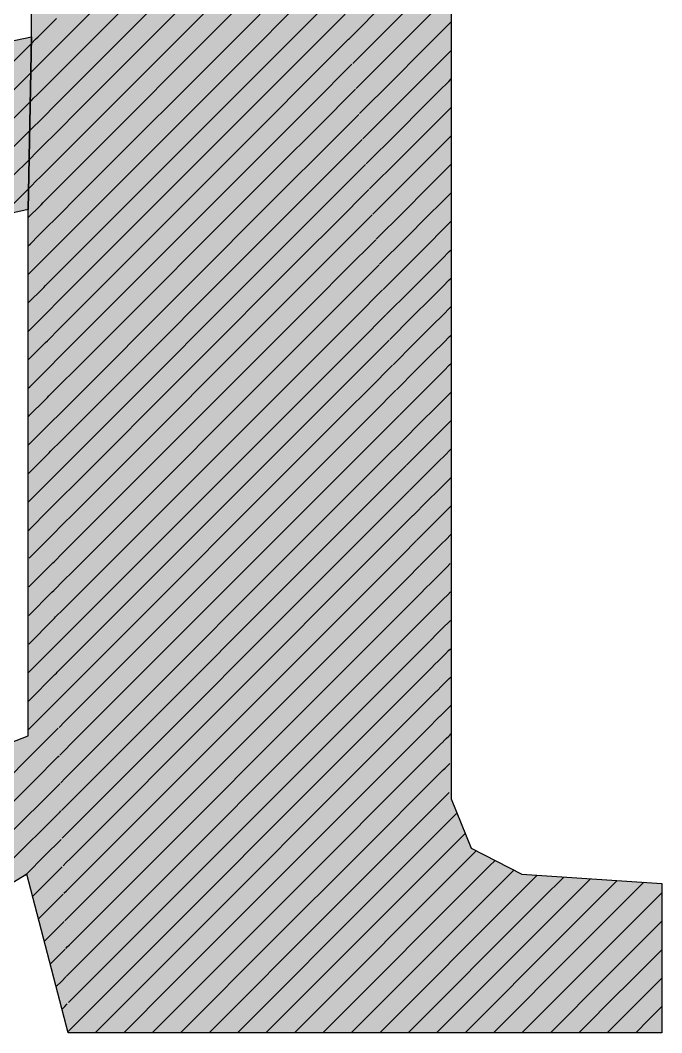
# Model space of a CAD drawing. Extents: x -15895 to 12929, y -2522 to 15173.
# Drawn here: x -8955.32 to -8947.34, y 11082.2 to 11094.78 of the extents above; entities that cross this region are included whole.
import ezdxf

# ---------------------------------------------------------------- set-up
doc = ezdxf.new("R2010")
doc.units = 0
doc.layers.add('MTH-CARIMBO-TXT1', color=1, linetype='Continuous')

msp = doc.modelspace()

# ---------------------------------------------------------------- linework, layer by layer
at = {"layer": 'MTH-CARIMBO-TXT1', "linetype": 'Continuous'}
for p, q in [((-8954.589, 11094.725), (-8953.018, 11096.295)), ((-8954.593, 11094.367), (-8952.942, 11096.018)), ((-8954.597, 11094.01), (-8952.867, 11095.74)), ((-8954.6, 11093.652), (-8952.791, 11095.462)), ((-8954.604, 11093.295), (-8952.715, 11095.184)), ((-8952.563, 11094.629), (-8951.969, 11095.224)), ((-8951.852, 11094.633), (-8951.322, 11095.163)), ((-8950.742, 11094.682), (-8950.355, 11095.07)), ((-8951.228, 11094.55), (-8950.769, 11095.009)), ((-8950.341, 11094.73), (-8950.128, 11094.942)), ((-8954.608, 11092.938), (-8952.639, 11094.907)), ((-8952.487, 11094.351), (-8951.91, 11094.928)), ((-8951.793, 11094.338), (-8951.28, 11094.852)), ((-8955.097, 11094.57), (-8954.871, 11094.796)), ((-8954.866, 11094.447), (-8954.589, 11094.725)), ((-8951.186, 11094.238), (-8950.742, 11094.682)), ((-8950.716, 11094.355), (-8950.341, 11094.73)), ((-8950.123, 11094.595), (-8949.996, 11094.721)), ((-8949.996, 11094.721), (-8949.964, 11094.754)), ((-8955.129, 11094.538), (-8955.097, 11094.57)), ((-8954.612, 11092.58), (-8952.563, 11094.629)), ((-8952.412, 11094.073), (-8951.852, 11094.633)), ((-8950.328, 11094.389), (-8950.123, 11094.595)), ((-8955.858, 11093.809), (-8955.184, 11094.483)), ((-8955.179, 11094.488), (-8955.129, 11094.538)), ((-8955.087, 11094.227), (-8954.866, 11094.447)), ((-8951.735, 11094.043), (-8951.238, 11094.54)), ((-8951.238, 11094.54), (-8951.228, 11094.55)), ((-8954.862, 11094.098), (-8954.593, 11094.367)), ((-8954.616, 11092.223), (-8952.487, 11094.351)), ((-8952.336, 11093.796), (-8951.793, 11094.338)), ((-8951.144, 11093.927), (-8950.716, 11094.355)), ((-8950.689, 11094.028), (-8950.328, 11094.389)), ((-8950.117, 11094.247), (-8949.995, 11094.368)), ((-8949.995, 11094.368), (-8949.964, 11094.4)), ((-8955.167, 11094.147), (-8955.118, 11094.196)), ((-8955.118, 11094.196), (-8955.087, 11094.227)), ((-8951.676, 11093.748), (-8951.196, 11094.229)), ((-8950.315, 11094.049), (-8950.117, 11094.247)), ((-8955.746, 11093.567), (-8955.19, 11094.123)), ((-8955.184, 11094.129), (-8955.167, 11094.147)), ((-8955.077, 11093.883), (-8954.862, 11094.098)), ((-8954.62, 11091.865), (-8952.412, 11094.073)), ((-8954.858, 11093.748), (-8954.597, 11094.01)), ((-8952.26, 11093.518), (-8951.735, 11094.043)), ((-8951.103, 11093.615), (-8950.689, 11094.028)), ((-8950.663, 11093.701), (-8950.315, 11094.049)), ((-8950.111, 11093.899), (-8949.994, 11094.016)), ((-8949.994, 11094.016), (-8949.964, 11094.046)), ((-8955.186, 11093.774), (-8955.154, 11093.806)), ((-8955.154, 11093.806), (-8955.106, 11093.853)), ((-8955.106, 11093.853), (-8955.077, 11093.883)), ((-8951.618, 11093.453), (-8951.154, 11093.917)), ((-8950.301, 11093.709), (-8950.111, 11093.899)), ((-8955.635, 11093.325), (-8955.197, 11093.763)), ((-8955.197, 11093.763), (-8955.186, 11093.774)), ((-8955.066, 11093.54), (-8954.858, 11093.748)), ((-8954.623, 11091.508), (-8952.336, 11093.796)), ((-8952.184, 11093.24), (-8951.676, 11093.748)), ((-8951.061, 11093.303), (-8950.663, 11093.701)), ((-8950.636, 11093.374), (-8950.301, 11093.709)), ((-8949.993, 11093.664), (-8949.964, 11093.693)), ((-8954.854, 11093.399), (-8954.6, 11093.652)), ((-8951.559, 11093.158), (-8951.112, 11093.606)), ((-8950.288, 11093.369), (-8950.105, 11093.551)), ((-8950.105, 11093.551), (-8949.993, 11093.664)), ((-8955.187, 11093.419), (-8955.141, 11093.465)), ((-8955.141, 11093.465), (-8955.095, 11093.511)), ((-8955.095, 11093.511), (-8955.066, 11093.54)), ((-8954.627, 11091.151), (-8952.26, 11093.518)), ((-8952.108, 11092.962), (-8951.618, 11093.453)), ((-8955.523, 11093.083), (-8955.203, 11093.403)), ((-8955.203, 11093.403), (-8955.187, 11093.419)), ((-8955.056, 11093.197), (-8954.854, 11093.399)), ((-8951.019, 11092.991), (-8950.636, 11093.374)), ((-8950.609, 11093.047), (-8950.288, 11093.369)), ((-8950.099, 11093.204), (-8949.992, 11093.311)), ((-8949.992, 11093.311), (-8949.964, 11093.339)), ((-8955.084, 11093.169), (-8955.056, 11093.197)), ((-8954.85, 11093.049), (-8954.604, 11093.295)), ((-8954.631, 11090.793), (-8952.184, 11093.24)), ((-8951.501, 11092.863), (-8951.07, 11093.294)), ((-8950.274, 11093.029), (-8950.099, 11093.204)), ((-8955.209, 11093.043), (-8955.189, 11093.064)), ((-8955.189, 11093.064), (-8955.129, 11093.124)), ((-8955.129, 11093.124), (-8955.084, 11093.169)), ((-8955.045, 11092.854), (-8954.85, 11093.049)), ((-8952.033, 11092.685), (-8951.559, 11093.158)), ((-8950.977, 11092.679), (-8950.609, 11093.047)), ((-8955.412, 11092.841), (-8955.209, 11093.043)), ((-8954.846, 11092.7), (-8954.608, 11092.938)), ((-8954.635, 11090.436), (-8952.108, 11092.962)), ((-8951.442, 11092.568), (-8951.028, 11092.983)), ((-8950.583, 11092.72), (-8950.274, 11093.029)), ((-8950.094, 11092.856), (-8949.99, 11092.959)), ((-8949.99, 11092.959), (-8949.964, 11092.986)), ((-8955.116, 11092.783), (-8955.073, 11092.827)), ((-8955.073, 11092.827), (-8955.045, 11092.854)), ((-8951.957, 11092.407), (-8951.501, 11092.863)), ((-8950.261, 11092.688), (-8950.094, 11092.856)), ((-8955.3, 11092.599), (-8955.216, 11092.683)), ((-8955.216, 11092.683), (-8955.19, 11092.709)), ((-8955.19, 11092.709), (-8955.116, 11092.783)), ((-8955.035, 11092.511), (-8954.846, 11092.7)), ((-8954.639, 11090.078), (-8952.033, 11092.685)), ((-8951.384, 11092.273), (-8950.986, 11092.671)), ((-8950.936, 11092.367), (-8950.583, 11092.72)), ((-8950.556, 11092.393), (-8950.261, 11092.688)), ((-8955.547, 11092.353), (-8955.3, 11092.599)), ((-8954.842, 11092.35), (-8954.612, 11092.58)), ((-8951.881, 11092.129), (-8951.442, 11092.568)), ((-8950.088, 11092.508), (-8949.989, 11092.607)), ((-8949.989, 11092.607), (-8949.964, 11092.632)), ((-8955.192, 11092.354), (-8955.103, 11092.442)), ((-8955.103, 11092.442), (-8955.061, 11092.484)), ((-8955.061, 11092.484), (-8955.035, 11092.511)), ((-8950.248, 11092.348), (-8950.088, 11092.508)), ((-8955.22, 11092.325), (-8955.192, 11092.354)), ((-8955.025, 11092.167), (-8954.842, 11092.35)), ((-8954.643, 11089.721), (-8951.957, 11092.407)), ((-8951.325, 11091.978), (-8950.943, 11092.36)), ((-8950.894, 11092.056), (-8950.556, 11092.393)), ((-8950.53, 11092.066), (-8950.248, 11092.348)), ((-8955.05, 11092.142), (-8955.025, 11092.167)), ((-8954.838, 11092.001), (-8954.616, 11092.223)), ((-8951.805, 11091.851), (-8951.384, 11092.273)), ((-8950.082, 11092.161), (-8949.988, 11092.254)), ((-8949.988, 11092.254), (-8949.964, 11092.279)), ((-8955.194, 11091.999), (-8955.091, 11092.101)), ((-8955.091, 11092.101), (-8955.05, 11092.142)), ((-8954.647, 11089.364), (-8951.881, 11092.129)), ((-8951.267, 11091.682), (-8950.901, 11092.048)), ((-8950.852, 11091.744), (-8950.53, 11092.066)), ((-8950.234, 11092.008), (-8950.082, 11092.161)), ((-8955.22, 11091.972), (-8955.194, 11091.999)), ((-8955.014, 11091.824), (-8954.838, 11092.001)), ((-8951.729, 11091.574), (-8951.325, 11091.978)), ((-8950.503, 11091.739), (-8950.234, 11092.008)), ((-8949.987, 11091.902), (-8949.964, 11091.925)), ((-8955.078, 11091.76), (-8955.039, 11091.8)), ((-8955.039, 11091.8), (-8955.014, 11091.824)), ((-8954.834, 11091.651), (-8954.62, 11091.865)), ((-8954.65, 11089.006), (-8951.805, 11091.851)), ((-8950.221, 11091.668), (-8950.076, 11091.813)), ((-8950.076, 11091.813), (-8949.987, 11091.902)), ((-8955.195, 11091.643), (-8955.078, 11091.76)), ((-8951.654, 11091.296), (-8951.267, 11091.682)), ((-8951.209, 11091.387), (-8950.859, 11091.737)), ((-8950.81, 11091.432), (-8950.503, 11091.739)), ((-8950.477, 11091.412), (-8950.221, 11091.668)), ((-8955.22, 11091.618), (-8955.195, 11091.643)), ((-8955.004, 11091.481), (-8954.834, 11091.651)), ((-8954.654, 11088.649), (-8951.729, 11091.574)), ((-8950.07, 11091.465), (-8949.986, 11091.55)), ((-8949.986, 11091.55), (-8949.964, 11091.572)), ((-8955.197, 11091.288), (-8955.066, 11091.42)), ((-8955.066, 11091.42), (-8955.028, 11091.457)), ((-8955.028, 11091.457), (-8955.004, 11091.481)), ((-8954.83, 11091.302), (-8954.623, 11091.508)), ((-8951.15, 11091.092), (-8950.817, 11091.425)), ((-8950.769, 11091.12), (-8950.477, 11091.412)), ((-8950.208, 11091.328), (-8950.07, 11091.465)), ((-8955.22, 11091.265), (-8955.197, 11091.288)), ((-8954.994, 11091.138), (-8954.83, 11091.302)), ((-8954.658, 11088.291), (-8951.654, 11091.296)), ((-8951.578, 11091.018), (-8951.209, 11091.387)), ((-8950.45, 11091.085), (-8950.208, 11091.328)), ((-8950.064, 11091.117), (-8949.984, 11091.197)), ((-8949.984, 11091.197), (-8949.964, 11091.218)), ((-8955.198, 11090.933), (-8955.053, 11091.079)), ((-8955.053, 11091.079), (-8955.016, 11091.115)), ((-8955.016, 11091.115), (-8954.994, 11091.138)), ((-8954.826, 11090.952), (-8954.627, 11091.151)), ((-8951.502, 11090.74), (-8951.15, 11091.092)), ((-8951.092, 11090.797), (-8950.775, 11091.114)), ((-8950.727, 11090.808), (-8950.45, 11091.085)), ((-8950.194, 11090.987), (-8950.064, 11091.117)), ((-8955.22, 11090.911), (-8955.198, 11090.933)), ((-8954.983, 11090.795), (-8954.826, 11090.952)), ((-8954.662, 11087.934), (-8951.578, 11091.018)), ((-8950.423, 11090.758), (-8950.194, 11090.987)), ((-8955.005, 11090.773), (-8954.983, 11090.795)), ((-8954.822, 11090.603), (-8954.631, 11090.793)), ((-8951.426, 11090.463), (-8951.092, 11090.797)), ((-8951.033, 11090.502), (-8950.733, 11090.802)), ((-8950.059, 11090.77), (-8949.983, 11090.845)), ((-8949.983, 11090.845), (-8949.964, 11090.864)), ((-8955.2, 11090.578), (-8955.04, 11090.738)), ((-8955.04, 11090.738), (-8955.005, 11090.773)), ((-8954.666, 11087.577), (-8951.502, 11090.74)), ((-8950.685, 11090.496), (-8950.423, 11090.758)), ((-8950.181, 11090.647), (-8950.059, 11090.77)), ((-8955.22, 11090.557), (-8955.2, 11090.578)), ((-8954.973, 11090.451), (-8954.822, 11090.603)), ((-8950.397, 11090.431), (-8950.181, 11090.647)), ((-8955.028, 11090.397), (-8954.994, 11090.43)), ((-8954.994, 11090.43), (-8954.973, 11090.451)), ((-8954.818, 11090.253), (-8954.635, 11090.436)), ((-8954.67, 11087.219), (-8951.426, 11090.463)), ((-8951.35, 11090.185), (-8951.033, 11090.502)), ((-8950.975, 11090.207), (-8950.691, 11090.491)), ((-8950.644, 11090.185), (-8950.397, 11090.431)), ((-8950.168, 11090.307), (-8950.053, 11090.422)), ((-8950.053, 11090.422), (-8949.982, 11090.493)), ((-8949.982, 11090.493), (-8949.964, 11090.511)), ((-8955.201, 11090.223), (-8955.028, 11090.397)), ((-8950.37, 11090.104), (-8950.168, 11090.307)), ((-8955.22, 11090.204), (-8955.201, 11090.223)), ((-8954.963, 11090.108), (-8954.818, 11090.253)), ((-8954.673, 11086.862), (-8951.35, 11090.185)), ((-8951.275, 11089.907), (-8950.975, 11090.207)), ((-8950.916, 11089.912), (-8950.649, 11090.179)), ((-8949.981, 11090.14), (-8949.964, 11090.157)), ((-8955.203, 11089.868), (-8955.015, 11090.056)), ((-8955.015, 11090.056), (-8954.983, 11090.088)), ((-8954.983, 11090.088), (-8954.963, 11090.108)), ((-8954.813, 11089.904), (-8954.639, 11090.078)), ((-8950.602, 11089.873), (-8950.37, 11090.104)), ((-8950.154, 11089.967), (-8950.047, 11090.074)), ((-8950.047, 11090.074), (-8949.981, 11090.14)), ((-8954.952, 11089.765), (-8954.813, 11089.904)), ((-8954.677, 11086.505), (-8951.275, 11089.907)), ((-8951.199, 11089.629), (-8950.916, 11089.912)), ((-8950.344, 11089.777), (-8950.154, 11089.967)), ((-8955.22, 11089.85), (-8955.203, 11089.868)), ((-8950.858, 11089.617), (-8950.607, 11089.868)), ((-8950.56, 11089.561), (-8950.344, 11089.777)), ((-8950.041, 11089.726), (-8949.98, 11089.788)), ((-8949.98, 11089.788), (-8949.964, 11089.804)), ((-8955.205, 11089.513), (-8955.002, 11089.715)), ((-8955.002, 11089.715), (-8954.971, 11089.746)), ((-8954.971, 11089.746), (-8954.952, 11089.765)), ((-8954.809, 11089.554), (-8954.643, 11089.721)), ((-8950.141, 11089.626), (-8950.041, 11089.726)), ((-8954.942, 11089.422), (-8954.809, 11089.554)), ((-8954.681, 11086.147), (-8951.199, 11089.629)), ((-8951.123, 11089.352), (-8950.858, 11089.617)), ((-8950.799, 11089.322), (-8950.565, 11089.556)), ((-8950.317, 11089.45), (-8950.141, 11089.626)), ((-8955.22, 11089.497), (-8955.205, 11089.513)), ((-8954.99, 11089.374), (-8954.96, 11089.404)), ((-8954.96, 11089.404), (-8954.942, 11089.422)), ((-8950.518, 11089.249), (-8950.317, 11089.45)), ((-8950.035, 11089.379), (-8949.978, 11089.435)), ((-8949.978, 11089.435), (-8949.964, 11089.45)), ((-8955.206, 11089.158), (-8954.99, 11089.374)), ((-8954.805, 11089.205), (-8954.647, 11089.364)), ((-8954.685, 11085.79), (-8951.123, 11089.352)), ((-8951.047, 11089.074), (-8950.799, 11089.322)), ((-8950.29, 11089.124), (-8950.128, 11089.286)), ((-8950.128, 11089.286), (-8950.035, 11089.379)), ((-8955.22, 11089.143), (-8955.206, 11089.158)), ((-8954.931, 11089.079), (-8954.805, 11089.205)), ((-8950.741, 11089.027), (-8950.523, 11089.245)), ((-8955.208, 11088.803), (-8954.977, 11089.033)), ((-8954.977, 11089.033), (-8954.949, 11089.061)), ((-8954.949, 11089.061), (-8954.931, 11089.079)), ((-8954.689, 11085.432), (-8951.047, 11089.074)), ((-8950.971, 11088.796), (-8950.741, 11089.027)), ((-8950.477, 11088.937), (-8950.29, 11089.124)), ((-8950.114, 11088.946), (-8950.029, 11089.031)), ((-8950.029, 11089.031), (-8949.977, 11089.083)), ((-8949.977, 11089.083), (-8949.964, 11089.097)), ((-8954.801, 11088.855), (-8954.65, 11089.006)), ((-8950.682, 11088.732), (-8950.481, 11088.933)), ((-8950.264, 11088.797), (-8950.114, 11088.946)), ((-8955.22, 11088.79), (-8955.208, 11088.803)), ((-8954.921, 11088.736), (-8954.801, 11088.855)), ((-8954.693, 11085.075), (-8950.971, 11088.796)), ((-8950.435, 11088.625), (-8950.264, 11088.797)), ((-8955.209, 11088.447), (-8954.964, 11088.692)), ((-8954.964, 11088.692), (-8954.938, 11088.719)), ((-8954.938, 11088.719), (-8954.921, 11088.736)), ((-8954.797, 11088.506), (-8954.654, 11088.649)), ((-8950.896, 11088.518), (-8950.682, 11088.732)), ((-8950.101, 11088.606), (-8950.024, 11088.683)), ((-8950.024, 11088.683), (-8949.976, 11088.731)), ((-8949.976, 11088.731), (-8949.964, 11088.743)), ((-8950.624, 11088.437), (-8950.439, 11088.622)), ((-8950.237, 11088.47), (-8950.101, 11088.606)), ((-8955.22, 11088.436), (-8955.209, 11088.447)), ((-8954.911, 11088.392), (-8954.797, 11088.506)), ((-8954.696, 11084.718), (-8950.896, 11088.518)), ((-8950.82, 11088.241), (-8950.624, 11088.437)), ((-8950.393, 11088.314), (-8950.237, 11088.47)), ((-8955.211, 11088.092), (-8954.952, 11088.351)), ((-8954.952, 11088.351), (-8954.926, 11088.377)), ((-8954.926, 11088.377), (-8954.911, 11088.392)), ((-8954.793, 11088.156), (-8954.658, 11088.291)), ((-8950.565, 11088.141), (-8950.397, 11088.31)), ((-8950.088, 11088.266), (-8950.018, 11088.335)), ((-8950.018, 11088.335), (-8949.975, 11088.378)), ((-8949.975, 11088.378), (-8949.964, 11088.39)), ((-8954.9, 11088.049), (-8954.793, 11088.156)), ((-8954.7, 11084.36), (-8950.82, 11088.241)), ((-8950.351, 11088.002), (-8950.211, 11088.143)), ((-8950.211, 11088.143), (-8950.088, 11088.266)), ((-8954.939, 11088.01), (-8954.915, 11088.034)), ((-8954.915, 11088.034), (-8954.9, 11088.049)), ((-8950.744, 11087.963), (-8950.565, 11088.141)), ((-8950.012, 11087.988), (-8949.974, 11088.026)), ((-8955.212, 11087.737), (-8954.939, 11088.01)), ((-8954.789, 11087.807), (-8954.662, 11087.934)), ((-8954.704, 11084.003), (-8950.744, 11087.963)), ((-8950.507, 11087.846), (-8950.355, 11087.999)), ((-8950.184, 11087.816), (-8950.074, 11087.925)), ((-8950.074, 11087.925), (-8950.012, 11087.988)), ((-8954.89, 11087.706), (-8954.789, 11087.807)), ((-8950.668, 11087.685), (-8950.507, 11087.846)), ((-8950.31, 11087.69), (-8950.184, 11087.816)), ((-8955.214, 11087.382), (-8954.926, 11087.67)), ((-8954.926, 11087.67), (-8954.904, 11087.692)), ((-8954.904, 11087.692), (-8954.89, 11087.706)), ((-8954.708, 11083.645), (-8950.668, 11087.685)), ((-8950.449, 11087.551), (-8950.313, 11087.687)), ((-8950.061, 11087.585), (-8950.006, 11087.64)), ((-8950.006, 11087.64), (-8949.972, 11087.674)), ((-8954.785, 11087.458), (-8954.666, 11087.577)), ((-8950.592, 11087.407), (-8950.449, 11087.551)), ((-8950.158, 11087.489), (-8950.061, 11087.585)), ((-8954.88, 11087.363), (-8954.785, 11087.458)), ((-8954.712, 11083.288), (-8950.592, 11087.407)), ((-8950.268, 11087.378), (-8950.158, 11087.489)), ((-8955.215, 11087.027), (-8954.914, 11087.329)), ((-8954.914, 11087.329), (-8954.893, 11087.35)), ((-8954.893, 11087.35), (-8954.88, 11087.363)), ((-8950.39, 11087.256), (-8950.27, 11087.376)), ((-8950.048, 11087.245), (-8950, 11087.292)), ((-8950, 11087.292), (-8949.971, 11087.321)), ((-8954.781, 11087.108), (-8954.67, 11087.219)), ((-8950.517, 11087.13), (-8950.39, 11087.256)), ((-8950.226, 11087.066), (-8950.131, 11087.162)), ((-8950.131, 11087.162), (-8950.048, 11087.245)), ((-8954.881, 11087.007), (-8954.869, 11087.02)), ((-8954.869, 11087.02), (-8954.781, 11087.108)), ((-8954.716, 11082.931), (-8950.517, 11087.13)), ((-8950.332, 11086.961), (-8950.228, 11087.064)), ((-8955.217, 11086.672), (-8954.901, 11086.988)), ((-8954.901, 11086.988), (-8954.881, 11087.007)), ((-8950.441, 11086.852), (-8950.332, 11086.961)), ((-8950.104, 11086.835), (-8950.034, 11086.905)), ((-8950.034, 11086.905), (-8949.995, 11086.945)), ((-8949.995, 11086.945), (-8949.97, 11086.969)), ((-8954.859, 11086.676), (-8954.777, 11086.759)), ((-8954.777, 11086.759), (-8954.673, 11086.862)), ((-8954.719, 11082.573), (-8950.441, 11086.852)), ((-8950.185, 11086.755), (-8950.104, 11086.835)), ((-8955.219, 11086.317), (-8954.888, 11086.647)), ((-8954.888, 11086.647), (-8954.87, 11086.665)), ((-8954.87, 11086.665), (-8954.859, 11086.676)), ((-8950.365, 11086.574), (-8950.273, 11086.666)), ((-8950.273, 11086.666), (-8950.186, 11086.753)), ((-8954.723, 11082.216), (-8950.365, 11086.574)), ((-8950.143, 11086.443), (-8950.078, 11086.508)), ((-8950.078, 11086.508), (-8950.021, 11086.565)), ((-8950.021, 11086.565), (-8949.989, 11086.597)), ((-8949.989, 11086.597), (-8949.969, 11086.617)), ((-8954.848, 11086.333), (-8954.773, 11086.409)), ((-8954.773, 11086.409), (-8954.677, 11086.505)), ((-8950.215, 11086.371), (-8950.144, 11086.441)), ((-8955.22, 11085.962), (-8954.876, 11086.306)), ((-8954.876, 11086.306), (-8954.859, 11086.323)), ((-8954.859, 11086.323), (-8954.848, 11086.333)), ((-8953.859, 11082.727), (-8950.289, 11086.296)), ((-8950.289, 11086.296), (-8950.215, 11086.371)), ((-8949.983, 11086.249), (-8949.968, 11086.264)), ((-8954.769, 11086.06), (-8954.681, 11086.147)), ((-8950.156, 11086.076), (-8950.102, 11086.13)), ((-8950.101, 11086.131), (-8950.051, 11086.181)), ((-8950.051, 11086.181), (-8950.008, 11086.224)), ((-8950.008, 11086.224), (-8949.983, 11086.249)), ((-8954.838, 11085.99), (-8954.769, 11086.06)), ((-8952.951, 11083.281), (-8950.213, 11086.019)), ((-8950.213, 11086.019), (-8950.156, 11086.076)), ((-8955.187, 11085.641), (-8954.863, 11085.965)), ((-8954.863, 11085.965), (-8954.848, 11085.98)), ((-8950.025, 11085.854), (-8949.994, 11085.884)), ((-8949.994, 11085.884), (-8949.977, 11085.901)), ((-8949.977, 11085.901), (-8949.966, 11085.912)), ((-8954.764, 11085.71), (-8954.685, 11085.79)), ((-8950.137, 11085.741), (-8950.098, 11085.781)), ((-8950.098, 11085.781), (-8950.06, 11085.818)), ((-8950.059, 11085.819), (-8950.025, 11085.854)), ((-8955.224, 11085.605), (-8955.187, 11085.641)), ((-8954.851, 11085.624), (-8954.836, 11085.638)), ((-8954.828, 11085.647), (-8954.764, 11085.71)), ((-8952.044, 11083.835), (-8950.137, 11085.741)), ((-8955.475, 11085.353), (-8955.224, 11085.605)), ((-8955.145, 11085.329), (-8954.851, 11085.624)), ((-8950.039, 11085.486), (-8950.018, 11085.507)), ((-8950.018, 11085.507), (-8949.998, 11085.527)), ((-8949.998, 11085.527), (-8949.981, 11085.544)), ((-8954.76, 11085.361), (-8954.689, 11085.432)), ((-8951.136, 11084.389), (-8950.062, 11085.463)), ((-8950.062, 11085.463), (-8950.039, 11085.486)), ((-8955.228, 11085.247), (-8955.145, 11085.329)), ((-8955.103, 11085.018), (-8954.838, 11085.283)), ((-8954.838, 11085.283), (-8954.825, 11085.296)), ((-8954.817, 11085.304), (-8954.76, 11085.361)), ((-8955.797, 11084.678), (-8955.228, 11085.247)), ((-8950.229, 11084.943), (-8949.986, 11085.185)), ((-8955.232, 11084.889), (-8955.103, 11085.018)), ((-8954.807, 11084.961), (-8954.756, 11085.011)), ((-8954.756, 11085.011), (-8954.693, 11085.075)), ((-8956.118, 11084.003), (-8955.232, 11084.889)), ((-8955.061, 11084.706), (-8954.825, 11084.942)), ((-8954.825, 11084.942), (-8954.814, 11084.954)), ((-8951.493, 11083.679), (-8950.229, 11084.943)), ((-8950.84, 11083.977), (-8949.891, 11084.926)), ((-8955.236, 11084.532), (-8955.061, 11084.706)), ((-8954.797, 11084.617), (-8954.752, 11084.662)), ((-8954.752, 11084.662), (-8954.696, 11084.718)), ((-8950.188, 11084.276), (-8949.789, 11084.675)), ((-8956.164, 11083.604), (-8955.236, 11084.532)), ((-8955.019, 11084.395), (-8954.813, 11084.601)), ((-8955.24, 11084.174), (-8955.019, 11084.395)), ((-8952.145, 11083.38), (-8951.136, 11084.389)), ((-8951.912, 11082.199), (-8949.666, 11084.445)), ((-8949.666, 11084.445), (-8949.651, 11084.46)), ((-8954.977, 11084.083), (-8954.8, 11084.26)), ((-8954.786, 11084.274), (-8954.748, 11084.312)), ((-8954.748, 11084.312), (-8954.7, 11084.36)), ((-8952.265, 11082.199), (-8950.188, 11084.276)), ((-8951.558, 11082.199), (-8949.486, 11084.271)), ((-8949.486, 11084.271), (-8949.418, 11084.339)), ((-8955.257, 11084.157), (-8955.24, 11084.174)), ((-8949.306, 11084.097), (-8949.184, 11084.219)), ((-8948.99, 11084.06), (-8948.895, 11084.155)), ((-8948.824, 11083.873), (-8948.563, 11084.133)), ((-8955.168, 11083.893), (-8954.977, 11084.083)), ((-8954.744, 11083.963), (-8954.704, 11084.003)), ((-8951.205, 11082.199), (-8949.306, 11084.097)), ((-8949.127, 11083.923), (-8948.99, 11084.06)), ((-8948.658, 11083.685), (-8948.231, 11084.112)), ((-8948.492, 11083.497), (-8947.9, 11084.09)), ((-8948.326, 11083.31), (-8947.568, 11084.068)), ((-8954.935, 11083.772), (-8954.787, 11083.92)), ((-8954.776, 11083.931), (-8954.744, 11083.963)), ((-8952.619, 11082.199), (-8950.84, 11083.977)), ((-8950.851, 11082.199), (-8949.127, 11083.923)), ((-8948.947, 11083.749), (-8948.824, 11083.873)), ((-8948.16, 11083.122), (-8947.345, 11083.937)), ((-8955.094, 11083.613), (-8954.935, 11083.772)), ((-8952.797, 11083.081), (-8952.044, 11083.835)), ((-8950.498, 11082.199), (-8948.947, 11083.749)), ((-8954.74, 11083.613), (-8954.708, 11083.645)), ((-8952.972, 11082.199), (-8951.493, 11083.679)), ((-8948.767, 11083.575), (-8948.658, 11083.685)), ((-8954.893, 11083.46), (-8954.775, 11083.579)), ((-8954.765, 11083.588), (-8954.74, 11083.613)), ((-8950.144, 11082.199), (-8948.767, 11083.575)), ((-8948.588, 11083.402), (-8948.492, 11083.497)), ((-8947.995, 11082.934), (-8947.345, 11083.584)), ((-8955.021, 11083.333), (-8954.893, 11083.46)), ((-8953.326, 11082.199), (-8952.145, 11083.38)), ((-8949.79, 11082.199), (-8948.588, 11083.402)), ((-8954.851, 11083.148), (-8954.762, 11083.238)), ((-8954.755, 11083.245), (-8954.736, 11083.264)), ((-8954.736, 11083.264), (-8954.712, 11083.288)), ((-8953.45, 11082.782), (-8952.951, 11083.281)), ((-8948.408, 11083.228), (-8948.326, 11083.31)), ((-8954.947, 11083.052), (-8954.851, 11083.148)), ((-8949.437, 11082.199), (-8948.408, 11083.228)), ((-8948.228, 11083.054), (-8948.16, 11083.122)), ((-8947.829, 11082.746), (-8947.345, 11083.23)), ((-8953.68, 11082.199), (-8952.797, 11083.081)), ((-8949.083, 11082.199), (-8948.228, 11083.054)), ((-8954.809, 11082.837), (-8954.749, 11082.897)), ((-8954.745, 11082.901), (-8954.732, 11082.914)), ((-8954.732, 11082.914), (-8954.716, 11082.931)), ((-8948.73, 11082.199), (-8948.049, 11082.88)), ((-8948.049, 11082.88), (-8947.995, 11082.934)), ((-8947.663, 11082.559), (-8947.345, 11082.877)), ((-8954.874, 11082.772), (-8954.809, 11082.837)), ((-8954.033, 11082.199), (-8953.45, 11082.782)), ((-8947.869, 11082.706), (-8947.829, 11082.746)), ((-8954.102, 11082.483), (-8953.859, 11082.727)), ((-8948.376, 11082.199), (-8947.869, 11082.706)), ((-8954.8, 11082.492), (-8954.767, 11082.525)), ((-8954.767, 11082.525), (-8954.737, 11082.556)), ((-8954.387, 11082.199), (-8954.102, 11082.483)), ((-8948.023, 11082.199), (-8947.689, 11082.532)), ((-8947.689, 11082.532), (-8947.663, 11082.559)), ((-8947.497, 11082.371), (-8947.345, 11082.523)), ((-8947.669, 11082.199), (-8947.51, 11082.358)), ((-8947.51, 11082.358), (-8947.497, 11082.371))]:
    msp.add_line(p, q, dxfattribs=at)
for points in [[(-8949.964, 11095.293), (-8949.964, 11085.104), (-8949.715, 11084.493), (-8949.084, 11084.168), (-8947.345, 11084.053), (-8947.345, 11082.199), (-8954.723, 11082.199), (-8955.24, 11084.168), (-8956.367, 11083.48)], [(-8955.22, 11092.426), (-8956.673, 11092.101), (-8957.916, 11091.776), (-8958.394, 11091.623), (-8959.713, 11091.107), (-8960.382, 11090.705), (-8961.299, 11089.73), (-8961.395, 11089.52), (-8961.682, 11088.258), (-8961.701, 11087.953), (-8961.49, 11086.806), (-8960.898, 11085.888), (-8960.018, 11085.238), (-8958.872, 11085.009), (-8957.572, 11085.143), (-8956.406, 11085.429), (-8955.22, 11085.888), (-8955.22, 11092.426), (-8955.182, 11094.567), (-8955.182, 11095.064)], [(-8956.119, 11094.375), (-8955.182, 11094.567), (-8955.22, 11092.426)]]:
    msp.add_lwpolyline(points, dxfattribs=at)
for points in [[(-8955.144, 11096.115), (-8954.953, 11101.85), (-8954.723, 11082.199)], [(-8954.953, 11101.85), (-8954.513, 11101.773), (-8954.723, 11082.199)], [(-8954.513, 11101.773), (-8949.964, 11085.104), (-8954.723, 11082.199)], [(-8954.513, 11101.773), (-8953.194, 11101.41), (-8949.964, 11085.104)], [(-8953.194, 11101.41), (-8952.086, 11100.817), (-8949.964, 11085.104)], [(-8952.086, 11100.817), (-8952.066, 11100.817), (-8949.964, 11085.104)], [(-8952.066, 11100.817), (-8951.168, 11099.919), (-8949.964, 11085.104)], [(-8951.168, 11099.919), (-8950.499, 11098.753), (-8949.964, 11085.104)], [(-8950.499, 11098.753), (-8950.174, 11097.663), (-8949.964, 11085.104)], [(-8950.174, 11097.663), (-8950.002, 11096.325), (-8949.964, 11085.104)], [(-8950.002, 11096.325), (-8949.964, 11095.293), (-8949.964, 11085.104)], [(-8955.163, 11095.58), (-8955.144, 11096.115), (-8954.723, 11082.199)], [(-8955.182, 11094.567), (-8955.163, 11095.58), (-8954.723, 11082.199)], [(-8955.182, 11094.567), (-8955.182, 11095.064), (-8955.163, 11095.58)], [(-8955.182, 11094.567), (-8955.22, 11092.426), (-8956.119, 11094.375)], [(-8955.22, 11085.888), (-8955.182, 11094.567), (-8954.723, 11082.199)], [(-8955.182, 11094.567), (-8955.22, 11085.888), (-8955.22, 11092.426)], [(-8956.119, 11094.375), (-8955.22, 11092.426), (-8956.673, 11092.101)], [(-8955.22, 11085.888), (-8956.367, 11083.48), (-8956.406, 11085.429)], [(-8955.22, 11085.888), (-8955.24, 11084.168), (-8956.367, 11083.48)], [(-8955.24, 11084.168), (-8955.22, 11085.888), (-8954.723, 11082.199)], [(-8949.964, 11085.104), (-8949.715, 11084.493), (-8954.723, 11082.199)], [(-8954.723, 11082.199), (-8949.715, 11084.493), (-8947.345, 11082.199)], [(-8949.715, 11084.493), (-8949.084, 11084.168), (-8947.345, 11082.199)], [(-8947.345, 11082.199), (-8949.084, 11084.168), (-8947.345, 11084.053)]]:
    msp.add_solid(points, dxfattribs=at)

doc.saveas('drawing.dxf')
